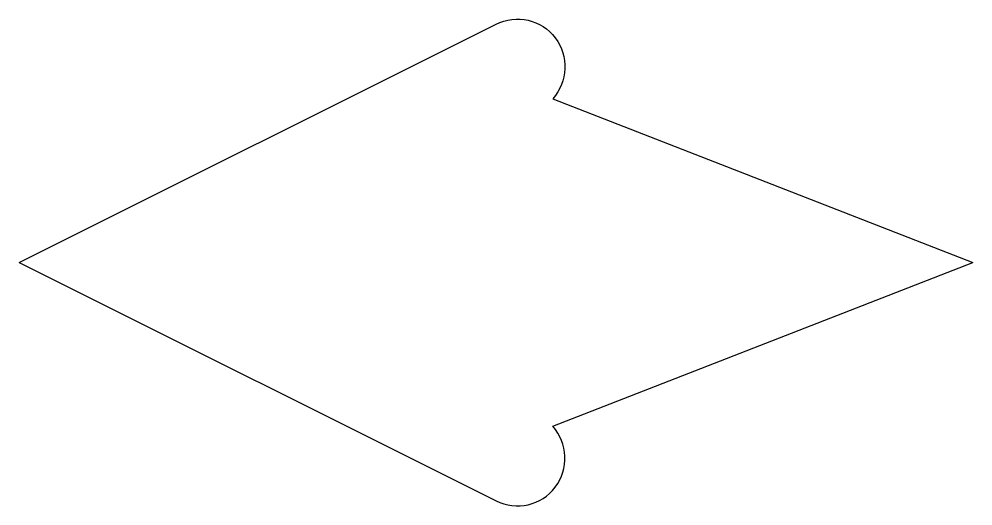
# Model space of a CAD drawing. Header units: millimetres. Extents: x 0 to 40, y 9.8 to 30.2.
import ezdxf

# ---------------------------------------------------------------- set-up
doc = ezdxf.new("R2010")
doc.units = ezdxf.units.MM
doc.layers.get('0').update_dxf_attribs({"lineweight": 25, "true_color": 0xffffff})

msp = doc.modelspace()

# ---------------------------------------------------------------- linework, layer by layer
for points in [[(0, 20), (20, 30, -0.828804), (22.38, 26.872), (40, 20)], [(0, 20), (20, 10, 0.828804), (22.38, 13.128), (40, 20)]]:
    msp.add_lwpolyline(points, format="xyb")

doc.saveas('drawing.dxf')
